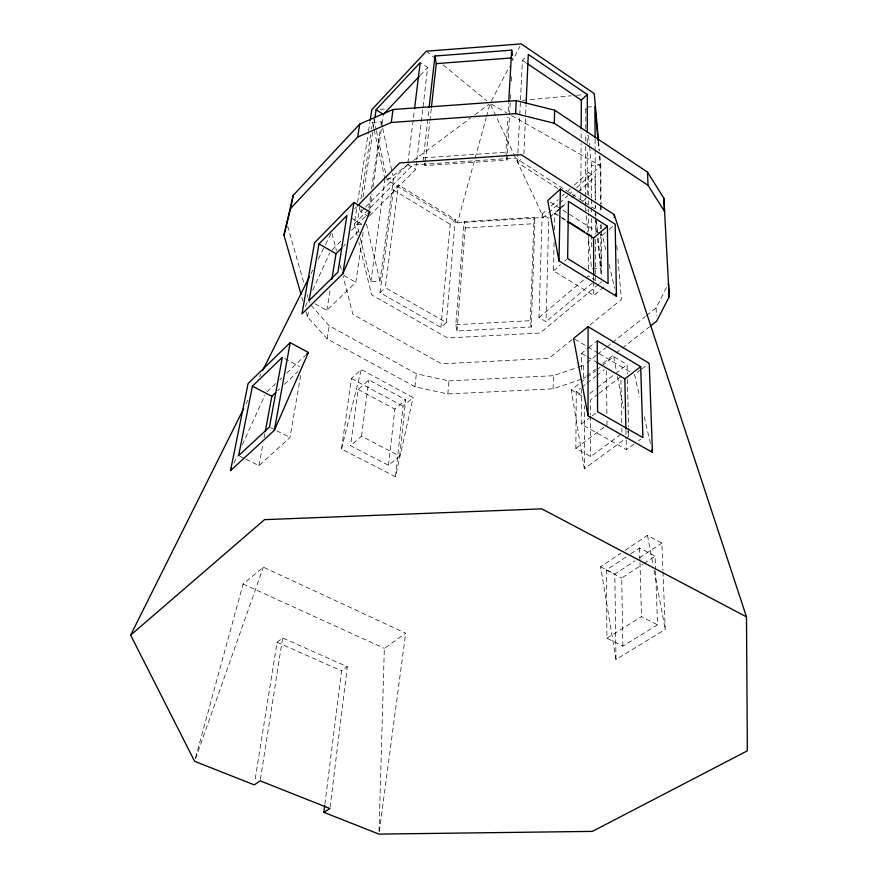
<?xml version="1.0" encoding="UTF-8"?>
<svg xmlns="http://www.w3.org/2000/svg" width="878" height="878" viewBox="0 0 878 878"><rect width="100%" height="100%" fill="white"/><g stroke="black" fill="none" stroke-linecap="round" stroke-linejoin="round"><path stroke-width="0.66" stroke-dasharray="4.39 3.29" d="M587.206 194.762L587.25 148.7M587.261 143.279L587.261 135.146M588.392 269.129L588.403 236.434M588.403 230.98L588.403 213.277M588.403 211.905L588.414 209.183M588.414 203.74L588.414 201.007M588.414 195.564L588.414 172.395L595.075 176.741L595.174 199.921M306.016 311.624L307.53 316.892L327.143 338.842L414.998 386.792L447.824 393.959L553.129 388.844L583.64 378.473L583.683 365.314L585.813 363.624M628.571 428.146L628.758 436.256L584.331 468.786L584.496 405.779M585.615 207.57L585.604 210.281L590.499 209.974M585.615 206.209L585.626 198.077M585.637 196.716L585.736 146.527M585.747 141.106L585.758 134.323M585.769 128.89L585.824 107.193L586.076 109.904M634.081 444.016L626.354 449.624L581.225 424.151L581.379 388.756M581.455 369.693L581.532 353.351L587.81 348.325M580.808 199.097L580.841 192.326M580.852 190.965L581.104 143.531M581.126 138.12L581.17 129.988M620.889 434.358L590.696 456.593L575.847 448.362L576.264 391.566L580.567 388.208M553.129 388.844L553.403 375.707L577.373 367.476M603.987 286.952L593.747 295.436L553.458 270.808L554.128 240.835M554.369 229.937L554.753 213.025L560.46 216.625M542.176 214.1L539.015 317.529L546.05 321.699L548.761 218.238L542.176 214.1L547.203 209.568M379.044 831.367L384.334 648.381L405.702 633.192L263.367 567.188L243.074 584.013L195.322 758.658M531.245 327.011L530.323 320.668L534.033 217.283L464.177 221.651L455.781 324.706L456.999 330.995L531.245 327.011L534.878 223.627L534.033 217.283M523.881 153.891L525.571 115.731M525.637 114.37L526.054 104.833M557.749 188.419L517.449 162.595L517.844 154.418M517.91 153.046L520.424 101.233M520.489 99.862L522.399 60.319L526.613 56.093M424.436 163.012L424.941 165.58L507.012 160.048L507.319 154.605M507.396 153.244L510.348 100.092M510.425 98.731L510.656 94.648M511.413 81.017L511.797 74.202M512.708 57.849L512.554 60.582L520.039 46.282M506.441 156.152L505.882 152.245L507.89 116.862M508.197 111.418L508.658 103.242M456.999 330.995L465.285 227.94L464.177 221.651M447.824 393.959L448.91 380.898L416.337 373.743L329.217 325.804L309.791 303.854M446.32 322.566L455.32 219.555L398.403 184.929L393.399 189.966L379.998 292.659L440.91 327.373L446.32 322.566L385.31 287.633L398.403 184.929M440.91 327.373L450.216 224.384L455.32 219.555M414.998 386.792L416.337 373.743M395.462 476.721L403.101 406.218L413.143 397.591L361.297 369.506L351.43 378.462L341.498 449.031L395.462 476.721L413.143 397.591M399.655 456.055L405.691 399.808L368.859 379.922L358.169 389.503L350.531 445.695L388.515 465.285L399.655 456.055L361.527 436.212L350.531 445.695M424.941 165.58L425.237 162.869M425.391 161.508L429.77 122.086M429.924 120.725L431.285 108.488M388.515 465.285L394.859 409.137L405.691 399.808M424.184 161.717L423.437 157.853L428.958 108.971M369.66 215.67L415.733 169.421L416.688 161.267M416.852 159.906L427.674 67.463L421.286 63.293M365.577 207.098L407.699 164.46L414.383 110.134M330.106 807.178L347.293 666.687L282.65 637.966L277.064 642.268L254.916 780.827M324.893 804.182L341.564 670.792L347.293 666.687M361.527 436.212L368.859 379.922M360.265 237.927L370.878 281.75L379.987 281.223L393.476 178.552L392.345 173.273M379.329 831.389L405.702 633.192M370.878 281.75L384.948 179.123M368.815 207.91L370.571 195.794M371.548 189.066L380.141 129.834M380.931 124.446L381.315 121.757L372.513 122.382L371.493 129.11M369.671 209.908L371.998 193.764M372.974 187.036L381.908 125.137M382.106 123.798L383.456 114.381M315.037 303.843L326.835 310.384L355.82 282.321L363.141 232.319M368.694 216.636L360.781 211.938L361.187 209.249M362.998 197.155L373.084 129.922M373.293 128.583L374.697 119.167M358.981 232.626L357.05 224.658L359.695 207.164M360.913 199.087L370.681 134.499M357.203 235.754L354.328 223.934L356.797 207.812M357.62 202.434L368.31 132.545M368.519 131.206L369.956 121.801M260.393 779.499L282.65 637.966M327.143 338.842L329.217 325.804M326.835 310.384L330.326 288.796M245.785 459.139L258.922 465.636L290.014 437.507L301.033 373.139M307.53 316.892L308.661 310.373M258.922 465.636L263.137 442.951M264.135 437.617L264.871 433.611M341.498 449.031L361.297 369.506M409.049 163.802L387.154 180.111L457.427 222.814L486.127 117.904M486.478 116.587L489.715 104.789M195.52 758.735L263.367 567.188M233.91 463.211L237.29 455.803M242.35 444.696L264.86 395.309M305.368 306.411L307.629 301.439M312.722 290.267L329.7 253.018M246.125 403.66L247.958 399.995M259.559 376.717L260.788 374.269M310.889 273.848L312.722 270.172M318.22 259.153L324.937 245.675M325.551 244.457L331.05 233.427M646.504 315.52L656.085 307.926L668.509 283.55M491.318 101.091L509.427 66.541M420.156 75.442L427.674 67.463M354.657 208.788L356.567 206.835M360.781 211.938L364.611 208.064M354.328 223.934L412.792 164.976L515.584 158.04L594.702 208.799M332.202 249.835L340.894 241.088M351.518 230.398L366.982 214.836M343.507 246.213L345.383 244.336M350.07 239.639L360.386 229.323M266.967 391.895L275.846 383.445M279.797 379.691L281.772 377.814M286.7 373.117L305.445 355.283M379.998 292.659L385.31 287.633M517.449 162.595L522.86 157.48M277.657 390.743L279.599 388.91M284.461 384.312L298.059 371.449M551.219 205.946L558.265 199.602M562.282 195.97L564.291 194.159M568.307 190.526L570.327 188.715M574.344 185.093L588.414 172.395M457.427 222.814L543.504 217.437L547.521 213.826M548.53 212.915L558.573 203.883M559.582 202.972L567.627 195.75M568.626 194.839L572.643 191.228M576.67 187.618L600.793 165.92L599.926 156.372M549.76 217.338L558.825 209.216M559.835 208.316L565.871 202.906M571.918 197.495L576.945 192.984M577.954 192.084L595.075 176.741M560.603 208.327L554.742 213.584L560.449 217.184M561.591 207.449L566.475 203.07M582.619 201.545L586.284 198.285M553.458 270.808L560.559 264.684M564.62 261.183L566.65 259.427M605.754 249.824L602.385 235.216L605.348 232.681M609.288 229.301L613.228 225.909M539.015 317.529L588.392 275.944L595.514 280.334L546.05 321.699M598.598 284.318L540.069 333.025L447.55 337.953L371.603 294.832L358.806 242.317M599.641 283.451L601.737 281.706M572.061 339.577L548.969 358.345L441.546 363.832L352.923 314.368L342.98 275.944M589.906 325.069L621.394 299.464L617.849 257.693M588.864 347.479L597.238 340.774M586.877 362.779L596.458 355.184M597.523 354.339L606.039 347.589M607.104 346.744L611.362 343.375M612.427 342.53L645.44 316.365M583.64 378.473L585.791 376.794M586.855 375.949L595.449 369.199M602.966 363.305L614.776 354.032M615.84 353.197L621.218 348.983M622.282 348.138L649.127 327.066M584.331 468.786L571.238 389.942L579.732 383.28M580.797 382.446L586.109 378.286M587.173 377.452L595.668 370.79M596.722 369.956L600.969 366.631M602.034 365.797L613.711 356.644L627.111 364.6L627.331 374.072M581.653 387.363L585.955 384.004M587.031 383.159L595.646 376.442M596.722 375.597L604.262 369.715M589.84 393.443L596.228 388.493M597.292 387.67L614.337 374.489M615.401 373.666L627.111 364.6M598.192 394.002L590.631 399.819L590.642 414.69M599.268 393.168L620.878 376.552L621.756 422.702M640.83 369.737L634.531 374.555L639.7 396.977M641.884 368.936L647.13 364.919M581.225 424.151L591.048 416.688M592.145 415.865L596.513 412.539M575.847 448.362L607.016 425.051L606.95 419.618M413.428 160.542L470.367 118.146M474.746 114.886L488.98 104.284M638.493 440.811L640.699 439.209M662.978 571.874L665.261 629.427L616.005 659.51L600.596 566.749L620.691 553.294M625.158 550.308L647.481 535.371L661.847 543.098L662.934 570.502M655.625 570.963L657.545 624.807L622.886 646.142L606.939 638.251L606.303 570.052L626.277 556.773M630.711 553.82L639.59 547.916L655.098 556.169L655.581 569.624M616.005 659.51L614.82 574.113L634.97 560.822M639.458 557.87L661.847 543.098M622.886 646.142L621.701 578.042L642.85 564.181M643.969 563.456L655.098 556.169M606.939 638.251L641.478 616.63L657.545 624.807M578.635 367.048L583.683 365.314M522.542 100.41L571.249 95.801M576.659 95.296L583.431 94.648M587.119 107.105L593.638 106.633M423.437 157.853L505.882 152.245M386.166 179.035L393.476 178.552M591.465 198.088L591.399 165.393L600.223 164.812L599.356 155.318M357.05 224.658L365.127 224.142M465.285 227.94L534.878 223.627M600.761 234.305L601.024 268.372L591.585 268.92L588.392 237.554M455.781 324.706L530.323 320.668M379.965 109.278L386.759 108.916M448.91 380.898L553.403 375.707M277.064 642.268L341.564 670.792M243.074 584.013L384.334 648.381M239.815 456.187L244.589 458.546M270.676 427.685L275.505 430.132M276.713 430.747L290.014 437.507M600.596 566.749L614.82 574.113M606.303 570.052L621.701 578.042M284.615 358.553L299.639 366.543M358.169 389.503L394.859 409.137M351.43 378.462L403.101 406.218M491.263 104.142L506.738 112.878M511.501 115.567L600.793 165.92L601.101 204.069M343.902 275.538L355.82 282.321M576.264 391.566L582.893 395.374M571.238 389.942L584.507 397.558M581.532 353.351L586.208 356.106M587.382 356.797L595.58 361.626M351.518 218.15L361.835 224.219M574.739 339.149L598.192 353.033M599.367 353.724L629.844 371.778M393.399 189.966L450.216 224.384M407.699 164.46L415.733 169.421M561.602 217.349L566.167 220.235M561.591 217.909L566.156 220.795M549.99 201.995L568.22 213.552M569.361 214.276L598.972 233.054M600.113 233.778L602.385 235.216M522.399 60.319L525.801 62.623M426.39 51.176L433.699 57.18M443.094 64.895L486.939 100.904M490.648 104.712L543.504 217.437M301.834 297.126L302.976 301.077M287.655 226.107L304.161 284.088M307.168 294.635L307.915 297.269M308.288 298.586L309.418 302.537M332.005 233.526L336.461 250.757M340.236 265.343L341.268 269.316M366.477 224.066L379.987 281.223M644.254 416.765L650.938 445.772M609.112 264.432L614.611 288.324M372.513 122.382L384.652 177.795M373.83 119.002L376.146 129.626M376.442 130.954L386.572 177.455M381.315 121.757L382.446 127.036M382.731 128.364L392.06 171.945M613.711 356.644L616.477 371.24M617.475 376.541L623.49 408.391M627.759 430.944L628.758 436.256M647.481 535.371L653.067 564.927M654.088 570.305L665.261 629.427M506.639 157.447L507.012 160.048M586.164 215.736L587.832 232.099M588.545 135.618L589.456 145.089M589.588 146.439L591.399 165.393M595.514 211.027L596.173 217.854M596.305 219.226L597.49 231.507M598.137 238.333L601.024 268.372M595.877 220.949L597.051 233.098M597.567 238.509L601.21 276.307M598.566 141.369L599.433 150.917M598.127 141.775L598.873 149.908M616.817 245.566L617.278 250.954M656.085 307.926L656.415 315.871M639.59 547.916L639.963 561.382M639.996 562.732L641.478 616.63M627.452 379.472L628.538 426.785M625.948 430.571L626.036 434.654M626.157 440.097L626.354 449.624M621.854 428.124L621.942 432.195M606.446 370.746L606.896 414.196M601.112 205.43L601.167 212.235M601.265 224.494L601.309 229.948M601.32 231.309L601.704 277.624M600.223 164.812L600.53 204.322M600.541 205.693L600.596 212.498M600.684 224.768L600.717 228.851M595.075 139.108L595.119 148.601M595.13 149.962L595.35 200.173M595.372 205.595L595.383 208.305M595.196 205.364L595.207 208.097M595.229 213.552L595.24 216.273M595.251 217.634L595.317 233.998M595.339 239.442L595.482 273.519M595.493 274.88L595.514 280.334M593.682 276.318L593.693 280.411M593.704 281.783L593.747 295.436M591.465 199.449L591.476 206.264M591.476 207.625L591.487 213.069M591.498 218.523L591.52 233.504M591.531 234.865L591.553 248.485M590.653 416.04L590.696 456.593"/><path stroke-width="1.32" d="M587.272 132.435L587.305 94.506L528.293 54.403L526.12 103.461M588.03 415.755L588.073 326.66L649.226 363.316L652.453 452.368L588.03 415.755L573.575 338.447L588.073 326.66M581.181 128.627L581.335 100.169L587.305 94.506M559.001 260.909L560.362 189.077L615.204 224.219L616.444 296.292L559.001 260.909L547.718 200.546L560.362 189.077M554.633 110.2L647.503 172.11L663.878 198.208L664.536 211.433L648.03 185.313L554.314 123.271L554.633 110.2L516.264 100.608L393.048 109.498L359.75 124.072L293.197 195.377L283.956 235.183L301.066 294.492M554.314 123.271L515.595 113.635L516.264 100.608M508.735 101.881L511.676 50.156L434.928 56.016L429.101 107.61M431.438 107.127L436.267 63.633L434.928 56.016M414.548 108.773L420.222 62.59L376.113 109.761L374.906 117.828M357.533 205.858L399.688 162.924L521.192 154.693L614.183 214.583L746.487 616.872L747.354 750.822L592.376 831.389L378.967 834.1L323.872 812.348L324.728 805.543M283.956 235.183L290.629 208.393L357.675 137.056L391.259 122.481L393.048 109.498M370.165 120.451L371.811 109.706L426.39 51.176L521.28 43.9L594.252 93.628L598.445 140.008M342.87 273.662L353.944 202.456L369.879 211.927L342.87 273.662L301.977 313.852L314.554 242.756L353.944 202.456M357.675 137.056L359.75 124.072M331.851 279.358L336 253.72L341.63 248.09M318.977 243.941L309.133 300.572L337.942 272.147L346.942 215.45L318.977 243.941L336 253.72M274.331 430.341L290.19 342.661L308.397 352.462L274.331 430.341L230.541 470.619L248.079 383.554L290.19 342.661M265.375 430.944L271.829 396.252L275.714 392.587M290.629 208.393L293.197 195.377M252.403 386.188L238.629 455.594L269.458 427.07L282.299 357.313L252.403 386.188L271.829 396.252M230.541 470.619L231.66 468.15M323.872 812.348L329.941 808.539L260.173 780.849L254.269 784.866L194.609 761.303L130.646 635.134L243.678 408.566M262.621 370.593L309.66 276.296M668.509 283.55L669.179 296.819L656.645 321.172L650.203 326.232M419.212 76.441L383.456 114.381L376.113 109.761M367.948 213.87L369.879 211.927M306.433 354.339L308.397 352.462M130.646 635.134L264.508 519.655L541.825 508.867L746.487 616.872M607.389 226.184L608.081 283.561L567.66 258.56L568.439 201.325L607.389 226.184L593.561 238.092L567.298 221.519M625.915 429.21L624.84 378.846L640.699 366.697L597.238 340.774L597.6 411.716L642.905 437.606L640.699 366.697M436.267 63.633L511.336 57.959M391.259 122.481L515.595 113.635M596.744 362.307L624.84 378.846M568.45 221.673L584.43 231.759M586.713 233.208L590.137 235.37M526.943 63.381L581.335 100.169M651.849 449.734L652.453 452.368M615.84 293.636L616.444 296.292M511.676 50.156L512.357 55.292M598.006 140.414L594.933 106.545L595.075 137.747M614.183 214.583L614.413 217.272M663.878 198.208L669.179 296.819M647.503 172.11L648.03 185.313M593.561 237.532L593.682 274.957"/></g></svg>
